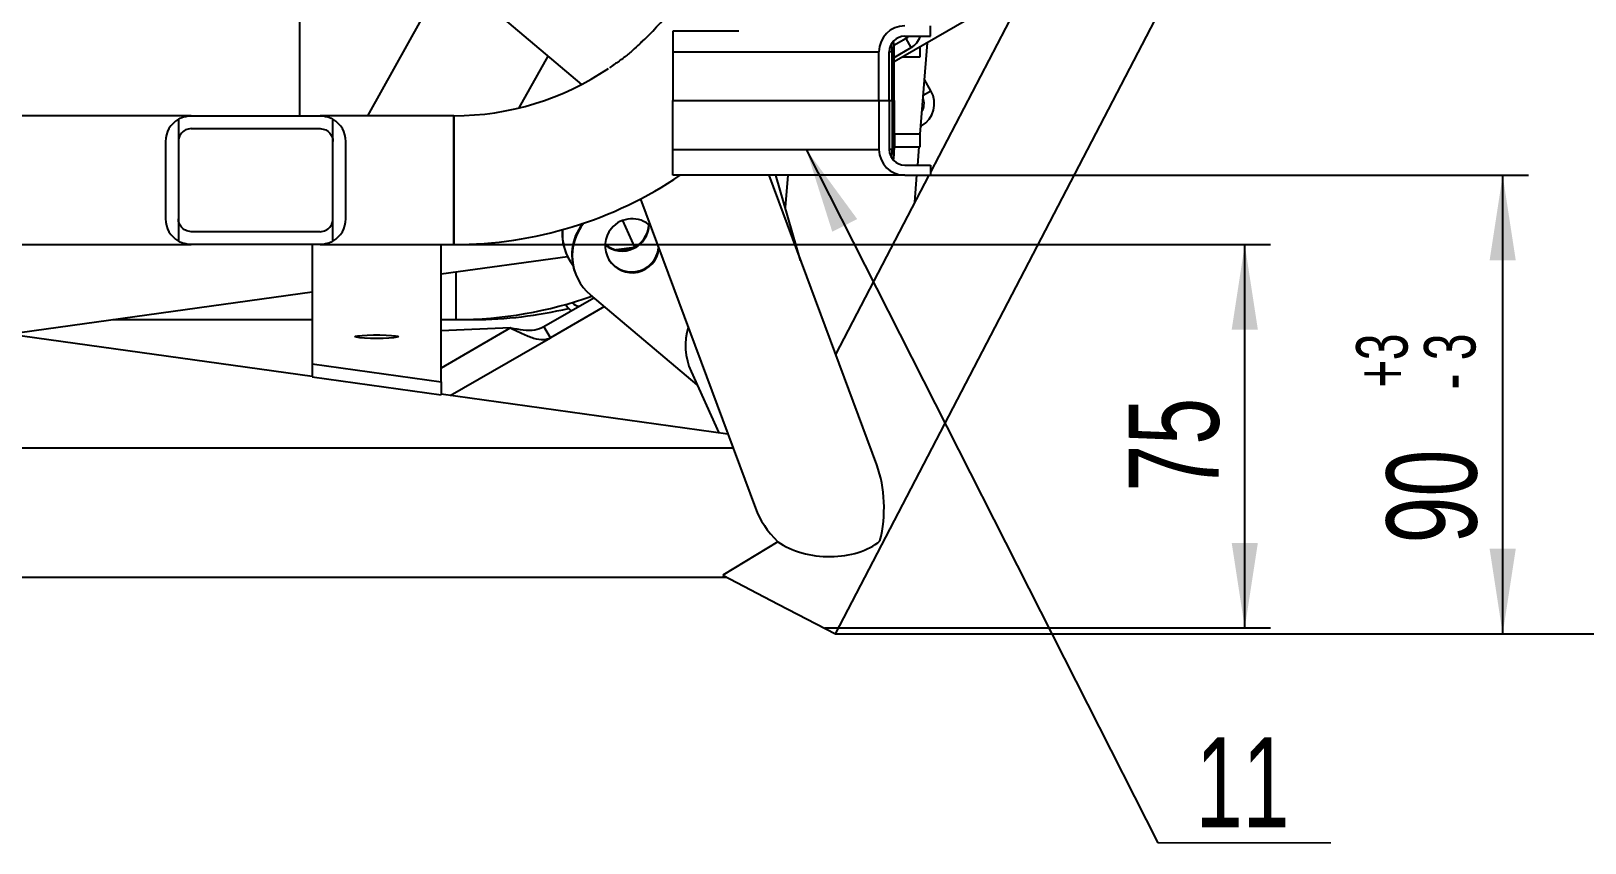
# Model space of a CAD drawing. Header units: millimetres. Extents: x -1160 to 841, y -1082 to 594.
# Drawn here: x 749.7 to 810, y 332.6 to 364.1 of the extents above; entities that cross this region are included whole.
import ezdxf

# ---------------------------------------------------------------- set-up
doc = ezdxf.new("R2010")
doc.units = ezdxf.units.MM
doc.layers.add('FORMAT', color=7, linetype='Continuous')
doc.styles.add('SLDTEXTSTYLE1', font='TXT', dxfattribs={"width": 0.7})
doc.dimstyles.new('SLDDIMSTYLE0', dxfattribs={"dimtxt": 3.5, "dimasz": 3.302, "dimexe": 0, "dimexo": 0.0625, "dimgap": 0.875, "dimtad": 1, "dimdec": 0, "dimlfac": 5, "dimrnd": 1e-09, "dimzin": 12, "dimdsep": 46, "dimtxsty": 'SLDTEXTSTYLE1', "dimsah": 1, "dimcen": 0.09, "dimadec": 0, "dimazin": 3, "dimtfac": 1, "dimtdec": 0, "dimtofl": 0, "dimtmove": 0, "dimatfit": 3, "dimfxl": 0, "dimfrac": 2, "dimtolj": 1, "dimtzin": 12, "dimarcsym": 0})
doc.dimstyles.new('SLDDIMSTYLE1', dxfattribs={"dimtxt": 3.5, "dimasz": 3.302, "dimexe": 0, "dimexo": 0.0625, "dimgap": 0.875, "dimtad": 1, "dimdec": 0, "dimlfac": 5, "dimrnd": 1e-09, "dimzin": 12, "dimdsep": 46, "dimtxsty": 'SLDTEXTSTYLE1', "dimsah": 1, "dimcen": 0.09, "dimadec": 0, "dimazin": 3, "dimtol": 1, "dimtp": 3, "dimtm": 3, "dimtfac": 1, "dimtdec": 0, "dimtofl": 0, "dimtmove": 0, "dimatfit": 3, "dimfxl": 0, "dimfrac": 2, "dimtolj": 1, "dimtzin": 12, "dimarcsym": 0})
doc.dimstyles.new('SLDDIMSTYLE3', dxfattribs={"dimtxt": 0.18, "dimasz": 3.302, "dimexe": 0, "dimexo": 0.0625, "dimgap": 0, "dimtad": 0, "dimtih": 1, "dimtoh": 1, "dimdec": 0, "dimrnd": 1e-09, "dimzin": 0, "dimdsep": 46, "dimtxsty": 'Standard', "dimsah": 1, "dimcen": 0.09, "dimadec": 0, "dimazin": 0, "dimtfac": 3.302, "dimtdec": 0, "dimtofl": 0, "dimtmove": 0, "dimatfit": 3, "dimfxl": 0, "dimfrac": 2, "dimtolj": 1, "dimtzin": 0, "dimarcsym": 0})
doc.dimstyles.new('SLDDIMSTYLE7', dxfattribs={"dimtxt": 3.5, "dimasz": 3.302, "dimexe": 0, "dimexo": 0.0625, "dimgap": 0.875, "dimtad": 1, "dimdec": 0, "dimlfac": 5, "dimrnd": 1e-09, "dimzin": 12, "dimdsep": 46, "dimtxsty": 'SLDTEXTSTYLE1', "dimsah": 1, "dimcen": 0.09, "dimadec": 0, "dimazin": 3, "dimtol": 1, "dimtp": 3, "dimtm": 3, "dimtfac": 1, "dimtofl": 0, "dimtmove": 0, "dimatfit": 3, "dimfxl": 0, "dimfrac": 2, "dimtolj": 1, "dimtzin": 12, "dimarcsym": 0})

# ---------------------------------------------------------------- blocks, each defined once
blk = doc.blocks.new('_D_19')
at = {"layer": 'FORMAT'}
for p, q in [((783.598, 358.489), (807.813, 358.489)), ((806.813, 340.687), (806.813, 358.489)), ((780.905, 340.687), (807.813, 340.687))]:
    blk.add_line(p, q, dxfattribs=at)
for points in [[(806.813, 358.489), (806.305, 355.187), (807.321, 355.187)], [(806.813, 340.687), (807.321, 343.989), (806.305, 343.989)]]:
    blk.add_solid(points, dxfattribs=at)
at = {"layer": 'FORMAT', "attachment_point": 1, "rotation": 90, "style": 'SLDTEXTSTYLE1'}
for s, insert, char_height in [('3', (801.122, 351.307), 2), ('3', (803.758, 351.307), 2), ('+', (801.122, 350.241), 2), ('-', (803.758, 350.171), 2), ('90', (802.301, 344.196), 3.5)]:
    blk.add_mtext(s, dxfattribs=dict(at, insert=insert, char_height=char_height))
blk = doc.blocks.new('_D_20')
at = {"layer": 'FORMAT'}
for p, q in [((794.798, 403.644), (814.848, 403.644)), ((813.848, 340.687), (813.848, 403.644)), ((780.904, 340.687), (814.848, 340.687))]:
    blk.add_line(p, q, dxfattribs=at)
for points in [[(813.848, 403.644), (813.34, 400.342), (814.356, 400.342)], [(813.848, 340.687), (814.356, 343.989), (813.34, 343.989)]]:
    blk.add_solid(points, dxfattribs=at)
at = {"layer": 'FORMAT', "attachment_point": 1, "rotation": 90, "style": 'SLDTEXTSTYLE1'}
for s, insert, char_height in [('3', (808.157, 388.912), 2), ('3', (810.793, 388.912), 2), ('+', (808.157, 387.847), 2), ('-', (810.793, 387.776), 2), ('312', (809.336, 380.562), 3.5)]:
    blk.add_mtext(s, dxfattribs=dict(at, insert=insert, char_height=char_height))
blk = doc.blocks.new('_D_21')
at = {"layer": 'FORMAT'}
for p, q in [((760.898, 355.801), (797.8, 355.801)), ((796.8, 340.918), (796.8, 355.801)), ((780.5, 340.918), (797.8, 340.918))]:
    blk.add_line(p, q, dxfattribs=at)
for points in [[(796.8, 355.801), (796.292, 352.499), (797.308, 352.499)], [(796.8, 340.918), (797.308, 344.22), (796.292, 344.22)]]:
    blk.add_solid(points, dxfattribs=at)
at = {"layer": 'FORMAT', "insert": (792.288, 346.205), "char_height": 3.5, "attachment_point": 1, "rotation": 90, "style": 'SLDTEXTSTYLE1'}
blk.add_mtext('75', dxfattribs=at)
blk = doc.blocks.new('SW_NOTE_9')
at = {"color": 0, "linetype": 'Continuous', "lineweight": 0}
for p, q in [((0, 0), (6.715, 0)), ((6.715, 0), (0, 0)), ((0, 0), (6.715, 0)), ((6.715, 0), (0, 0)), ((0, 0), (6.715, 0)), ((6.715, 0), (0, 0))]:
    blk.add_line(p, q, dxfattribs=at)
at = {"color": 0, "linetype": 'Continuous', "lineweight": 0, "insert": (3.287, 4.104), "char_height": 3.5, "attachment_point": 2, "style": 'SLDTEXTSTYLE1'}
blk.add_mtext('11', dxfattribs=at)

msp = doc.modelspace()

# ---------------------------------------------------------------- linework, layer by layer
at = {"color": 7, "linetype": 'Continuous', "lineweight": 25}
for p, q in [((780.903954, 340.68681), (809.07062, 394.794471)), ((756.772815, 374.070523), (771.050006, 362.016022)), ((760.097737, 371.263228), (760.097737, 360.801012)), ((790.756201, 367.262995), (783.186086, 362.892386)), ((765.854645, 366.402562), (762.743653, 360.801012)), ((788.390815, 365.897338), (784.597737, 358.610904)), ((777.153504, 364.089224), (774.597737, 364.089224)), ((774.597737, 364.089224), (774.597737, 363.289225)), ((783.647284, 363.797244), (783.180427, 363.527704)), ((783.597737, 363.889225), (784.597737, 363.889225)), ((783.847284, 363.450834), (783.647284, 363.797244)), ((784.597737, 363.889225), (784.597737, 364.289225)), ((774.597737, 363.289225), (782.597737, 363.289225)), ((774.597737, 363.289225), (774.597737, 361.389225)), ((782.597737, 361.389225), (782.597737, 363.289225)), ((782.997737, 361.389225), (782.997737, 363.289225)), ((783.107639, 363.289225), (783.186086, 363.289225)), ((783.107639, 361.389225), (783.107639, 363.289225)), ((783.186086, 363.069091), (783.847284, 363.450834)), ((783.186086, 361.389225), (783.186086, 363.289225)), ((784.197308, 360.089225), (784.476369, 363.637332)), ((784.197737, 363.089225), (784.197737, 363.476464)), ((768.632124, 361.105489), (769.748238, 363.115129)), ((783.52702, 363.089225), (784.197737, 363.089225)), ((784.612456, 361.775369), (784.363799, 362.206057)), ((774.597737, 361.389225), (782.597737, 361.389225)), ((774.597737, 359.489225), (774.597737, 361.389225)), ((782.597737, 361.389225), (782.997737, 361.389225)), ((782.597737, 361.389225), (782.597737, 359.489225)), ((782.997737, 361.389225), (783.107639, 361.389225)), ((782.997737, 361.389225), (782.997737, 359.489225)), ((783.186086, 361.389225), (783.107639, 361.389225)), ((783.107639, 361.389225), (783.107639, 359.489225)), ((783.186086, 361.389225), (783.186086, 359.489225)), ((755.897737, 360.801012), (727.297737, 360.801012)), ((755.897737, 360.801012), (760.897737, 360.801012)), ((766.097737, 360.801012), (760.897737, 360.801012)), ((766.097737, 360.801012), (766.097737, 355.801012)), ((766.097737, 358.301012), (766.097737, 360.801012)), ((755.397737, 360.667037), (755.397737, 355.934986)), ((755.897737, 360.301012), (760.897737, 360.301012)), ((761.397737, 355.934986), (761.397737, 360.667037)), ((784.221347, 360.394861), (784.246431, 360.409344)), ((784.246431, 360.409344), (784.225357, 360.445846)), ((754.897737, 359.801012), (754.897737, 356.801012)), ((761.897737, 356.801012), (761.897737, 359.801012)), ((783.197737, 360.089225), (783.186086, 360.089225)), ((783.197737, 359.589225), (783.186086, 359.589225)), ((783.197737, 360.089225), (783.197737, 359.589225)), ((784.197737, 360.089225), (783.197737, 360.089225)), ((783.197737, 359.589225), (784.197737, 359.589225)), ((784.102927, 358.889225), (784.157983, 359.589225)), ((784.197737, 359.589225), (784.197737, 360.089225)), ((774.597737, 359.489225), (782.597737, 359.489225)), ((774.597737, 358.489225), (774.597737, 359.489225)), ((783.107639, 359.489225), (783.186086, 359.489225)), ((783.597737, 358.489225), (774.597737, 358.489225)), ((782.511245, 347.243047), (778.328449, 358.489225)), ((779.557063, 355.18588), (778.59572, 358.489225)), ((779.056026, 358.489225), (778.958092, 357.244051)), ((784.534395, 358.489225), (780.914653, 351.535764)), ((783.597737, 358.889225), (784.597737, 358.889225)), ((783.597737, 358.489225), (784.597737, 358.489225)), ((783.989076, 357.441678), (784.071467, 358.489225)), ((784.597737, 358.889225), (784.597737, 358.489225)), ((766.097737, 355.801012), (766.097737, 358.301012)), ((773.336025, 357.569135), (777.799735, 345.567672)), ((772.643136, 356.734773), (773.110237, 355.704786)), ((760.897737, 356.301012), (755.897737, 356.301012)), ((727.297737, 355.801012), (755.897737, 355.801012)), ((760.897737, 355.801012), (755.897737, 355.801012)), ((760.597737, 355.801012), (760.597737, 351.168594)), ((760.897737, 355.801012), (766.097737, 355.801012)), ((765.597737, 350.464752), (765.597737, 355.801012)), ((765.597737, 354.659625), (770.50666, 355.341291)), ((770.470528, 355.419199), (770.483788, 355.389961)), ((772.391446, 355.603017), (773.105276, 355.702141)), ((760.597737, 350.681534), (731.059381, 354.783306)), ((766.181515, 352.889225), (766.181515, 354.74069)), ((770.85211, 354.577786), (770.86537, 354.548547)), ((748.773897, 352.323423), (760.597737, 353.965312)), ((769.589596, 352.615575), (771.529933, 353.735829)), ((775.535823, 350.356208), (771.393381, 353.851034)), ((771.936228, 353.393053), (769.839596, 352.182562)), ((752.848442, 352.889225), (760.597737, 352.889225)), ((765.597737, 352.889225), (766.181515, 352.889225)), ((768.296435, 352.561788), (765.597737, 352.449542)), ((766.181515, 352.889225), (766.874665, 352.889225)), ((766.874665, 352.889225), (766.874665, 352.904534)), ((769.839596, 352.182562), (769.589596, 352.615575)), ((765.951958, 349.938033), (769.839596, 352.182562)), ((760.597737, 351.168594), (765.597737, 350.464752)), ((760.597737, 351.168594), (760.597737, 350.670248)), ((760.597737, 350.670248), (765.597737, 349.966406)), ((775.304398, 350.866514), (776.382309, 348.489648)), ((765.597737, 350.464752), (765.597737, 349.966406)), ((776.730971, 348.441232), (765.597737, 349.987221)), ((776.936279, 347.889225), (684.259196, 347.889225)), ((778.668297, 344.25744), (776.533422, 342.961965)), ((684.52232, 342.889225), (776.673155, 342.889225)), ((776.533422, 342.961965), (778.686427, 341.841182)), ((778.686427, 341.841182), (780.903954, 340.68681))]:
    msp.add_line(p, q, dxfattribs=at)
at = {"color": 8, "linetype": 'Continuous', "lineweight": 25}
for p, q in [((783.107639, 363.289225), (782.997737, 363.289225)), ((784.316485, 361.60449), (784.612456, 361.775369)), ((783.107639, 359.489225), (782.997737, 359.489225)), ((778.942264, 357.298441), (778.962495, 357.300033)), ((768.296435, 352.561788), (765.597737, 351.003695))]:
    msp.add_line(p, q, dxfattribs=at)
at = {"color": 7, "linetype": 'Continuous', "lineweight": 25, "flags": 128}
for points in [[(783.755936, 363.889225), (783.711023, 363.842918), (783.647284, 363.797244)], [(770.673382, 353.545518), (770.745116, 353.485637), (770.817394, 353.441206), (770.885013, 353.416222), (770.945375, 353.411647), (770.99616, 353.427655)], [(770.4236, 353.473183), (770.51577, 353.357049), (770.641568, 353.222931)], [(763.097737, 352.156869), (762.850143, 352.159902), (762.624548, 352.168732), (762.440999, 352.182573), (762.315803, 352.200197), (762.260086, 352.220036), (762.278798, 352.240329), (762.370276, 352.259273), (762.526392, 352.275183), (762.733275, 352.286646), (762.972542, 352.292645), (763.222933, 352.292645), (763.4622, 352.286646), (763.669082, 352.275183), (763.825199, 352.259273), (763.916677, 352.240329), (763.935389, 352.220036), (763.879671, 352.200197), (763.754476, 352.182573), (763.570926, 352.168732), (763.345332, 352.159902), (763.097737, 352.156869)]]:
    msp.add_lwpolyline(points, dxfattribs=at)
at = {"color": 7, "linetype": 'Continuous', "lineweight": 25}
for centre, radius, start, end in [((766.097737, 371.501012), 10.7, 312.62505531, 350), ((783.597737, 363.289225), 1, 90, 180), ((783.597737, 363.289225), 0.6, 90, 180), ((783.386106, 364.024929), 0.327774, 300.28540796, 335.5426007), ((783.447284, 364.143654), 0.8, 300, 341.4557794), ((780.451205, 363.299262), 2.656454, 359.78351733, 6.68087947), ((778.572159, 363.300406), 4.61394, 359.86114942, 5.06816716), ((766.097737, 371.501012), 10.7, 270, 304.11633632), ((783.746431, 361.275369), 1, 300, 30), ((783.746431, 361.275369), 0.6, 330.21258348, 20.79322), ((755.897737, 359.801012), 1, 120, 180), ((760.897737, 359.801012), 1, 0, 60), ((783.597737, 359.489225), 1, 180, 270), ((783.597737, 359.489225), 0.6, 180, 270), ((780.451205, 359.479188), 2.656454, 353.31912056, 0.21648266), ((778.572159, 359.478044), 4.61394, 354.93183284, 0.13885058), ((766.097737, 371.501012), 15.7, 270, 304.02676935), ((755.897737, 356.801012), 1, 180, 240), ((760.897737, 356.801012), 1, 300, 0), ((772.666148, 355.398605), 1.9911, 142.30458773, 204.34590467), ((772.676844, 355.37013), 1.9887, 140.58161969, 229.80599063), ((772.626342, 356.601846), 1.0516, 230.78385954, 358.00482096), ((772.613055, 356.63117), 1.051676, 231.76767732, 356.283164), ((773.012367, 355.751271), 1.050963, 47.323714, 139.74921444), ((772.279069, 356.239178), 1.985746, 176.12843987, 204.38918274), ((772.29175, 356.20989), 1.985178, 175.15217603, 217.37485085), ((773.011198, 355.754757), 1.047819, 139.8534446, 353.80547132), ((772.995774, 355.78828), 1.050443, 204.59796034, 353.85732763), ((766.181515, 368.589225), 15.7, 270, 289.61918394), ((766.874665, 368.589225), 15.7, 270, 283.5175022), ((777.566996, 351.891952), 2.484124, 163.50122472, 204.38061453)]:
    msp.add_arc(centre, radius, start, end, dxfattribs=at)
for major_axis, start_param, end_param in [((0.215768, 3.478799), 4.432517384, 5.314006703), ((2.632778, -1.82977), 3.891271065, 4.432517384), ((2.624067, -0.162754), 3.962710569, 5.681567585)]:
    msp.add_ellipse((780.533422, 345.389225), major_axis=major_axis, ratio=0.647038534, start_param=start_param, end_param=end_param, dxfattribs=at)
for points, knots in [([(773.389593, 363.663748), (773.361023, 363.639049), (773.256085, 363.548326), (773.025395, 363.319388), (772.682625, 363.039724), (772.370344, 362.825649), (772.198625, 362.709343), (772.137668, 362.668056)], [0, 0, 0, 0, 0.089932018, 0.33032389, 0.572177209, 0.848128791, 1, 1, 1, 1]), ([(755.397737, 360.667037), (755.397737, 360.667037), (755.408661, 360.673586), (755.451295, 360.696149), (755.483002, 360.712099), (755.567782, 360.746113), (755.620149, 360.763805), (755.74407, 360.791169), (755.815691, 360.801012), (755.897737, 360.801012)], [0, 0, 0, 0, 0.25, 0.25, 0.5, 0.5, 0.75, 0.75, 1, 1, 1, 1]), ([(760.897737, 360.801012), (760.979785, 360.801012), (761.051402, 360.79117), (761.175309, 360.763809), (761.227649, 360.746129), (761.31246, 360.712106), (761.344174, 360.696152), (761.386815, 360.673586), (761.397737, 360.667037), (761.397737, 360.667037)], [0, 0, 0, 0, 0.25, 0.25, 0.5, 0.5, 0.75, 0.75, 1, 1, 1, 1]), ([(755.897737, 360.301012), (755.812195, 360.301012), (755.738495, 360.280215), (755.643567, 360.233037), (755.61474, 360.214526), (755.563015, 360.173896), (755.539981, 360.1517), (755.47879, 360.08096), (755.44848, 360.028318), (755.417996, 359.944966), (755.410383, 359.916494), (755.400265, 359.859072), (755.397737, 359.829934), (755.397737, 359.801012)], [0, 0, 0, 0, 0.25, 0.25, 0.375, 0.375, 0.5, 0.5, 0.75, 0.75, 0.875, 0.875, 1, 1, 1, 1]), ([(760.897737, 360.301012), (760.98328, 360.301012), (761.056979, 360.280215), (761.151908, 360.233037), (761.180735, 360.214526), (761.23246, 360.173896), (761.255494, 360.1517), (761.316685, 360.08096), (761.346995, 360.028318), (761.377479, 359.944966), (761.385091, 359.916494), (761.39521, 359.859072), (761.397737, 359.829934), (761.397737, 359.801012)], [0, 0, 0, 0, 0.25, 0.25, 0.375, 0.375, 0.5, 0.5, 0.75, 0.75, 0.875, 0.875, 1, 1, 1, 1]), ([(755.897737, 356.301012), (755.812195, 356.301012), (755.738495, 356.321808), (755.643567, 356.368986), (755.61474, 356.387497), (755.563015, 356.428128), (755.539981, 356.450323), (755.47879, 356.521063), (755.44848, 356.573705), (755.417996, 356.657057), (755.410383, 356.68553), (755.400265, 356.742951), (755.397737, 356.77209), (755.397737, 356.801012)], [0, 0, 0, 0, 0.25, 0.25, 0.375, 0.375, 0.5, 0.5, 0.75, 0.75, 0.875, 0.875, 1, 1, 1, 1]), ([(760.897737, 356.301012), (760.98328, 356.301012), (761.056979, 356.321808), (761.151908, 356.368986), (761.180735, 356.387497), (761.23246, 356.428128), (761.255494, 356.450323), (761.316685, 356.521063), (761.346995, 356.573705), (761.377479, 356.657057), (761.385091, 356.68553), (761.39521, 356.742951), (761.397737, 356.77209), (761.397737, 356.801012)], [0, 0, 0, 0, 0.25, 0.25, 0.375, 0.375, 0.5, 0.5, 0.75, 0.75, 0.875, 0.875, 1, 1, 1, 1]), ([(755.897737, 355.801012), (755.815689, 355.801012), (755.744073, 355.810854), (755.620165, 355.838214), (755.567826, 355.855895), (755.483015, 355.889917), (755.451301, 355.905871), (755.40866, 355.928438), (755.397737, 355.934986), (755.397737, 355.934986)], [0, 0, 0, 0, 0.25, 0.25, 0.5, 0.5, 0.75, 0.75, 1, 1, 1, 1]), ([(761.397737, 355.934986), (761.397737, 355.934986), (761.386814, 355.928437), (761.34418, 355.905874), (761.312473, 355.889924), (761.227693, 355.855911), (761.175326, 355.838218), (761.051405, 355.810854), (760.979783, 355.801012), (760.897737, 355.801012)], [0, 0, 0, 0, 0.25, 0.25, 0.5, 0.5, 0.75, 0.75, 1, 1, 1, 1]), ([(768.296435, 352.561788), (768.461394, 352.534961), (768.791906, 352.48121), (769.241251, 352.467723), (769.475632, 352.567204), (769.589596, 352.615575)], [0, 0, 0, 0, 0.338590561, 0.678401532, 1, 1, 1, 1]), ([(768.296435, 352.561788), (768.449676, 352.485536), (768.762697, 352.329777), (769.200699, 352.155119), (769.574882, 352.082643), (769.753972, 352.150242), (769.839596, 352.182562)], [0, 0, 0, 0, 0.247478685, 0.505515745, 0.763583351, 1, 1, 1, 1])]:
    msp.add_open_spline(points, degree=3, knots=knots, dxfattribs=at)

# ---------------------------------------------------------------- block references
at = {"color": 7, "linetype": 'Continuous', "lineweight": 0}
msp.add_blockref('SW_NOTE_9', (793.430657, 332.569182), dxfattribs=at)

# ---------------------------------------------------------------- dimensions: what is measured, and where the dimension line sits
at = {"layer": 'FORMAT'}
for base, p1, p2, dimstyle, picture, middle in [((813.848184, 403.644102), (780.903954, 340.68681), (794.798044, 403.644102), 'SLDDIMSTYLE1', '_D_20', (813.848184, 385.30488)), ((806.813159, 358.489225), (780.903954, 340.68681), (783.597737, 358.489225), 'SLDDIMSTYLE7', '_D_19', (806.813159, 348.3196)), ((796.799569, 355.801012), (780.460449, 340.917684), (760.897737, 355.801012), 'SLDDIMSTYLE0', '_D_21', (796.799569, 348.3196))]:
    dim = msp.add_linear_dim(base=base, p1=p1, p2=p2, angle=90, dimstyle=dimstyle, dxfattribs=at)
    dim.commit()
    dim.dimension.update_dxf_attribs({"geometry": picture, "text_midpoint": middle, "dimtype": 160})

# ---------------------------------------------------------------- leaders
at = {"color": 7, "linetype": 'Continuous', "lineweight": 0}
msp.add_leader([(779.775012, 359.489225), (793.430657, 332.569182)], dimstyle='SLDDIMSTYLE3', dxfattribs=at)

doc.saveas('drawing.dxf')
